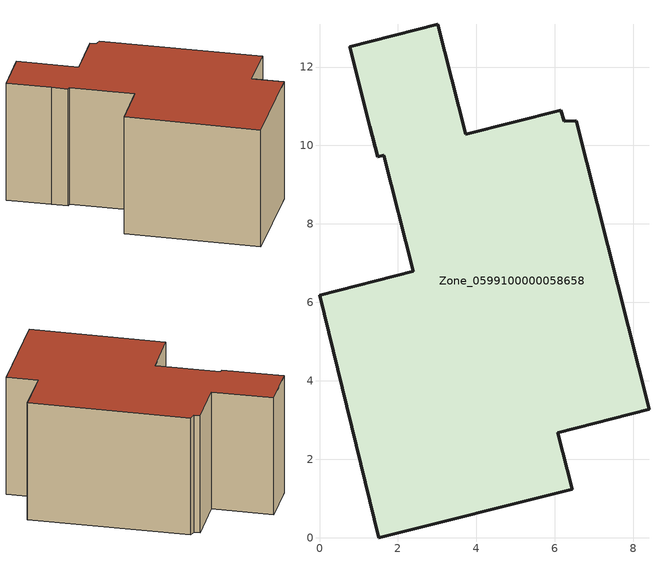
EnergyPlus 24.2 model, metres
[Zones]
Zone_0599100000058658
 floor ground (C_G): 6.15,10.9 6.24,10.62 6.55,10.63 8.4,3.27 6.07,2.68 6.45,1.24 1.51,0 0,6.18 2.39,6.79 1.64,9.75 1.48,9.71 1.28,10.49 0.77,12.52 3.02,13.09 3.73,10.29 z0
 wall outside (C_F): 1.64,9.75 2.39,6.79 0,6.18 1.51,0 6.45,1.24 6.07,2.68 8.4,3.27 6.55,10.63 6.24,10.62 6.15,10.9 3.73,10.29 3.02,13.09 0.77,12.52 1.28,10.49 1.48,9.71 1.64,9.75 z0:5.92
 roof outside (C_R): 6.24,10.62 6.15,10.9 3.73,10.29 3.02,13.09 0.77,12.52 1.28,10.49 1.48,9.71 1.64,9.75 2.39,6.79 0,6.18 1.51,0 6.45,1.24 6.07,2.68 8.4,3.27 6.55,10.63 z5.92
[BUILDING]
Pand.0599100000058658: North Axis=0; Terrain=City; Loads Convergence Tolerance Value=0.04; Temperature Convergence Tolerance Value=0.4; Solar Distribution=FullExterior; Maximum Number of Warmup Days=25; Minimum Number of Warmup Days=1
[Site:Location]
Rotterdam.The.Hague.AP_ZH_NLD Design_Conditions: Latitude=51.96; Longitude=4.45; Time Zone=1; Elevation=-4.5
[SITE:GROUNDTEMPERATURE:BUILDINGSURFACE]
18, 18, 18, 18, 18, 18, 18, 18, 18, 18, 18, 18
[MATERIAL] Thermal Absorptance=0.9; Solar Absorptance=0.7; Visible Absorptance=0.7
Name | Roughness | Thickness | Conductivity | Density | Specific Heat
G.TC.1965-1974 | MediumSmooth | 0.15 | 0.882353 | 540 | 1210
F.TC.1965-1974 | Rough | 0.3 | 0.697674 | 1920 | 840
R.TC.1965-1974 | MediumRough | 0.2 | 0.232558 | 1500 | 1000
[CONSTRUCTION]
C_G: G.TC.1965-1974
C_F: F.TC.1965-1974
C_R: R.TC.1965-1974
[ZONE]
Zone_0599100000058658: Type=1; Multiplier=1; Ceiling Height=Autocalculate; Volume=Autocalculate; Floor Area=autocalculate; Part of Total Floor Area=Yes
[ZONEINFILTRATION:DESIGNFLOWRATE]
Infil_Zone_0599100000058658: Zone or ZoneList or Space or SpaceList=Zone_0599100000058658; Schedule=AlwaysOn; Design Flow Rate Calculation Method=Flow/Area; Flow Rate per Floor Area=0.003; Constant Term Coefficient=1; Temperature Term Coefficient=0; Velocity Term Coefficient=0; Velocity Squared Term Coefficient=0
[HVACTEMPLATE:ZONE:IDEALLOADSAIRSYSTEM]
Zone_0599100000058658: Maximum Heating Supply Air Temperature=50; Minimum Cooling Supply Air Temperature=13; Maximum Heating Supply Air Humidity Ratio=0.0156; Minimum Cooling Supply Air Humidity Ratio=0.0077; Heating Limit=NoLimit; Cooling Limit=NoLimit; Dehumidification Control Type=ConstantSensibleHeatRatio; Cooling Sensible Heat Ratio=0.7; Dehumidification Setpoint=60; Humidification Control Type=None; Humidification Setpoint=30; Outdoor Air Method=None; Outdoor Air Flow Rate per Person=0.00944; Outdoor Air Flow Rate per Zone Floor Area=0; Outdoor Air Flow Rate per Zone=0; Demand Controlled Ventilation Type=None; Outdoor Air Economizer Type=NoEconomizer; Heat Recovery Type=None; Sensible Heat Recovery Effectiveness=0.7; Latent Heat Recovery Effectiveness=0.65
[ZONECONTROL:THERMOSTAT]
ThermostatControl_Zone_0599100000058658: Zone or ZoneList=Zone_0599100000058658; Control Type Schedule=DualSetpointControlType; Control 1=Thermostat_Zone_0599100000058658; Temperature Difference Between Cutout And Setpoint=0
[THERMOSTATSETPOINT:DUALSETPOINT]
Thermostat_Zone_0599100000058658: Heating Setpoint Temperature Schedule=HeatingSetpoint_Zone_0599100000058658; Cooling Setpoint Temperature Schedule=CoolingSetpoint_Zone_0599100000058658
[SCHEDULE:COMPACT]
HeatingSetpoint_Zone_0599100000058658: Through: 12/31, For: AllDays, Until: 24:00, 21
CoolingSetpoint_Zone_0599100000058658: Through: 12/31, For: AllDays, Until: 24:00, 24
DualSetpointControlType: Through: 12/31, For: AllDays, Until: 24:00, 4
AlwaysOn: Through: 12/31, For: AllDays, Until: 24:00, 1
